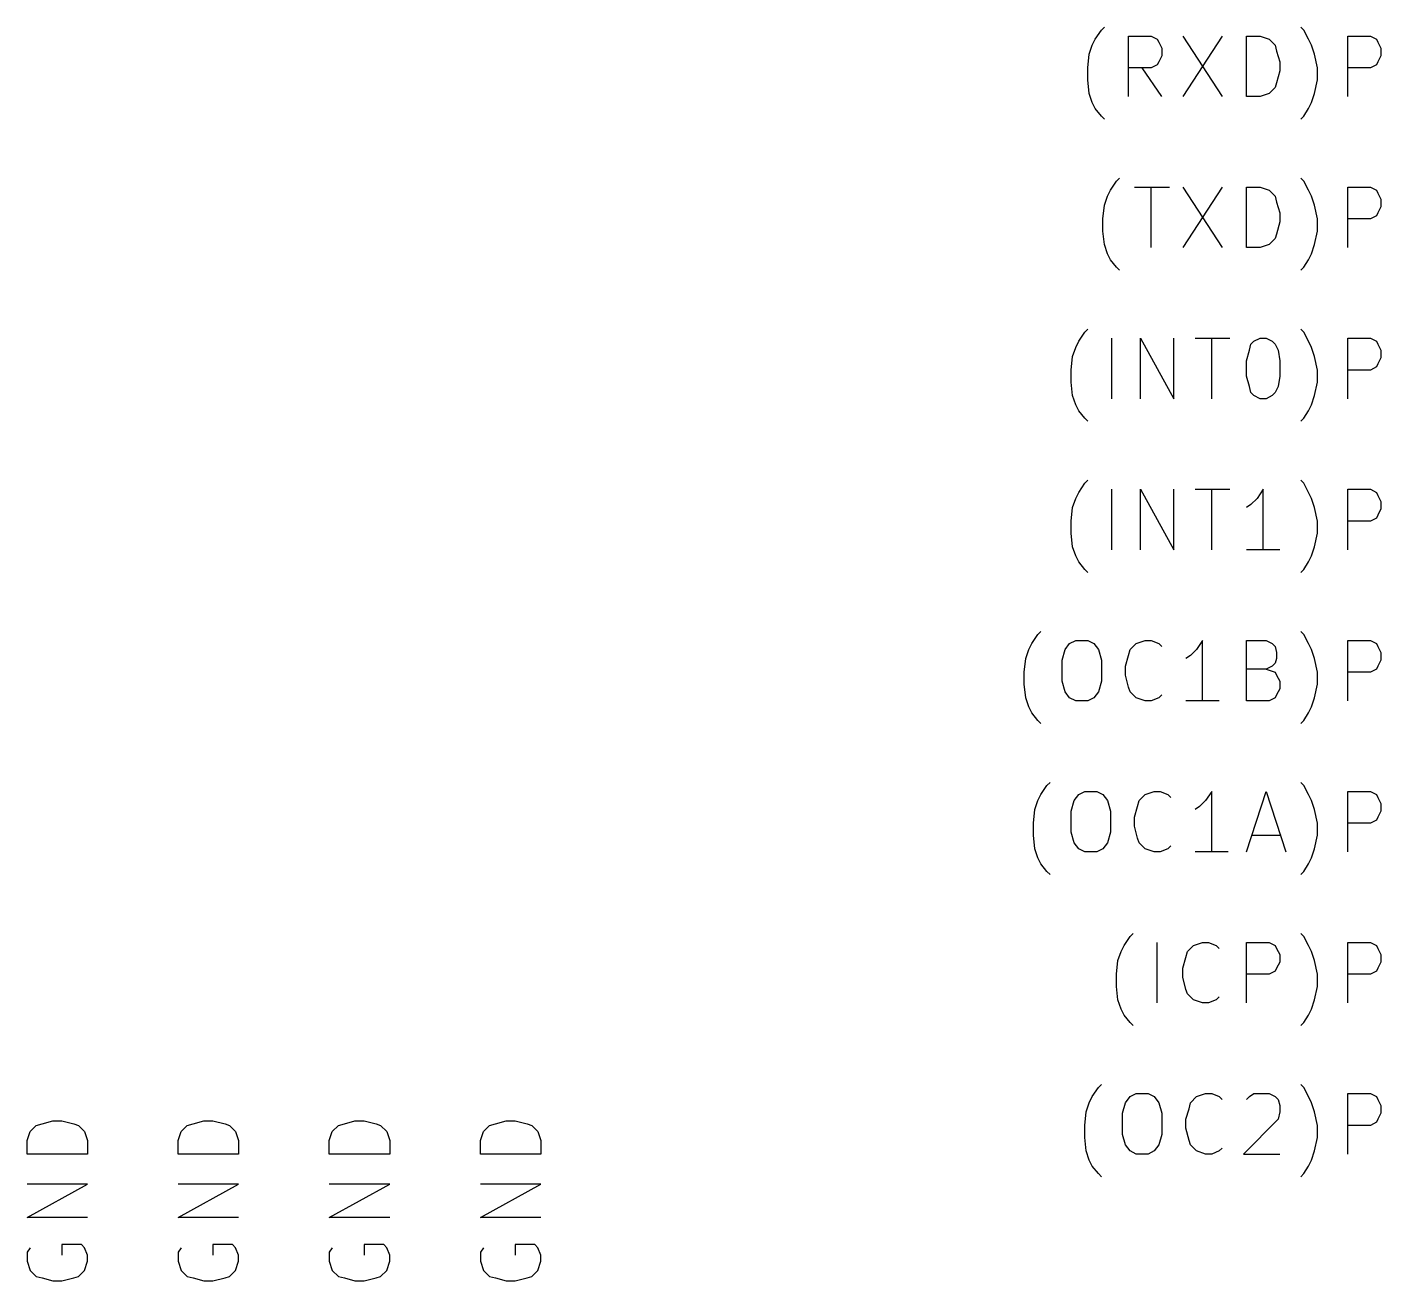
# Model space of a CAD drawing. Extents: x 10 to 287, y -200 to -10.
# Drawn here: x 120.09 to 142.85, y -147.37 to -126.29 of the extents above; entities that cross this region are included whole.
import ezdxf

# ---------------------------------------------------------------- set-up
doc = ezdxf.new("R2010")
doc.units = 0
doc.header["$MEASUREMENT"] = 0

msp = doc.modelspace()

# ---------------------------------------------------------------- linework, layer by layer
at = {"layer": 'Cyan 2'}
for p, q in [((138.151, -126.34), (138.201, -126.289)), ((141.554, -126.34), (141.503, -126.289)), ((137.998, -126.594), (138.049, -126.492)), ((138.049, -126.492), (138.151, -126.34)), ((138.608, -127.457), (138.608, -126.441)), ((138.608, -126.441), (138.989, -126.441)), ((138.989, -126.441), (139.09, -126.492)), ((139.09, -126.492), (139.116, -126.543)), ((139.522, -126.441), (140.183, -127.457)), ((140.183, -126.441), (139.522, -127.457)), ((140.589, -127.457), (140.589, -126.441)), ((140.589, -126.441), (140.818, -126.441)), ((140.818, -126.441), (140.97, -126.492)), ((140.97, -126.492), (141.072, -126.594)), ((141.63, -126.492), (141.554, -126.34)), ((141.681, -126.594), (141.63, -126.492)), ((142.291, -127.457), (142.291, -126.441)), ((142.291, -126.441), (142.672, -126.441)), ((142.672, -126.441), (142.773, -126.492)), ((142.773, -126.492), (142.799, -126.543)), ((137.922, -126.975), (137.947, -126.746)), ((137.947, -126.746), (137.998, -126.594)), ((139.116, -126.543), (139.167, -126.644)), ((139.167, -126.644), (139.167, -126.771)), ((141.072, -126.594), (141.097, -126.695)), ((141.097, -126.695), (141.148, -126.873)), ((141.732, -126.746), (141.681, -126.594)), ((141.783, -126.975), (141.732, -126.746)), ((142.799, -126.543), (142.85, -126.644)), ((142.85, -126.644), (142.85, -126.771)), ((137.922, -127.178), (137.922, -126.975)), ((138.989, -126.975), (138.608, -126.975)), ((139.167, -127.457), (138.836, -126.975)), ((139.09, -126.924), (138.989, -126.975)), ((139.116, -126.873), (139.09, -126.924)), ((139.167, -126.771), (139.116, -126.873)), ((141.148, -126.873), (141.148, -127.025)), ((141.783, -127.178), (141.783, -126.975)), ((142.672, -126.975), (142.291, -126.975)), ((142.773, -126.924), (142.672, -126.975)), ((142.799, -126.873), (142.773, -126.924)), ((142.85, -126.771), (142.799, -126.873)), ((137.947, -127.406), (137.922, -127.178)), ((141.148, -127.025), (141.097, -127.229)), ((141.732, -127.406), (141.783, -127.178)), ((137.998, -127.559), (137.947, -127.406)), ((140.97, -127.406), (140.818, -127.457)), ((141.072, -127.305), (140.97, -127.406)), ((141.097, -127.229), (141.072, -127.305)), ((141.681, -127.559), (141.732, -127.406)), ((138.049, -127.66), (137.998, -127.559)), ((138.151, -127.787), (138.049, -127.66)), ((140.818, -127.457), (140.589, -127.457)), ((141.554, -127.787), (141.63, -127.66)), ((141.63, -127.66), (141.681, -127.559)), ((138.201, -127.838), (138.151, -127.787)), ((141.503, -127.838), (141.554, -127.787)), ((138.252, -129.134), (138.303, -129.032)), ((138.303, -129.032), (138.405, -128.88)), ((138.405, -128.88), (138.455, -128.829)), ((138.709, -128.981), (139.294, -128.981)), ((138.989, -129.997), (138.989, -128.981)), ((139.522, -128.981), (140.183, -129.997)), ((140.183, -128.981), (139.522, -129.997)), ((140.589, -129.997), (140.589, -128.981)), ((140.589, -128.981), (140.818, -128.981)), ((140.818, -128.981), (140.97, -129.032)), ((140.97, -129.032), (141.072, -129.134)), ((141.554, -128.88), (141.503, -128.829)), ((141.63, -129.032), (141.554, -128.88)), ((141.681, -129.134), (141.63, -129.032)), ((142.291, -129.997), (142.291, -128.981)), ((142.291, -128.981), (142.672, -128.981)), ((142.672, -128.981), (142.773, -129.032)), ((142.773, -129.032), (142.799, -129.083)), ((138.201, -129.286), (138.252, -129.134)), ((141.072, -129.134), (141.097, -129.235)), ((141.097, -129.235), (141.148, -129.413)), ((141.732, -129.286), (141.681, -129.134)), ((142.799, -129.083), (142.85, -129.184)), ((142.85, -129.184), (142.85, -129.311)), ((138.176, -129.515), (138.201, -129.286)), ((141.148, -129.413), (141.148, -129.565)), ((141.783, -129.515), (141.732, -129.286)), ((142.773, -129.464), (142.672, -129.515)), ((142.799, -129.413), (142.773, -129.464)), ((142.85, -129.311), (142.799, -129.413)), ((138.176, -129.718), (138.176, -129.515)), ((138.201, -129.946), (138.176, -129.718)), ((141.148, -129.565), (141.097, -129.769)), ((141.732, -129.946), (141.783, -129.718)), ((141.783, -129.718), (141.783, -129.515)), ((142.672, -129.515), (142.291, -129.515)), ((138.252, -130.099), (138.201, -129.946)), ((140.97, -129.946), (140.818, -129.997)), ((141.072, -129.845), (140.97, -129.946)), ((141.097, -129.769), (141.072, -129.845)), ((141.681, -130.099), (141.732, -129.946)), ((138.303, -130.2), (138.252, -130.099)), ((140.818, -129.997), (140.589, -129.997)), ((141.63, -130.2), (141.681, -130.099)), ((138.405, -130.327), (138.303, -130.2)), ((138.455, -130.378), (138.405, -130.327)), ((141.503, -130.378), (141.554, -130.327)), ((141.554, -130.327), (141.63, -130.2)), ((137.77, -131.572), (137.871, -131.42)), ((137.871, -131.42), (137.922, -131.369)), ((138.328, -132.537), (138.328, -131.521)), ((138.811, -132.537), (138.811, -131.521)), ((138.811, -131.521), (139.37, -132.537)), ((139.37, -132.537), (139.37, -131.521)), ((139.725, -131.521), (140.31, -131.521)), ((140.005, -132.537), (140.005, -131.521)), ((140.716, -131.572), (140.818, -131.521)), ((140.818, -131.521), (140.919, -131.521)), ((140.919, -131.521), (141.021, -131.572)), ((141.554, -131.42), (141.503, -131.369)), ((141.63, -131.572), (141.554, -131.42)), ((142.291, -132.537), (142.291, -131.521)), ((142.291, -131.521), (142.672, -131.521)), ((142.672, -131.521), (142.773, -131.572)), ((137.668, -131.826), (137.719, -131.674)), ((137.719, -131.674), (137.77, -131.572)), ((140.589, -131.902), (140.64, -131.724)), ((140.64, -131.724), (140.665, -131.623)), ((140.665, -131.623), (140.716, -131.572)), ((141.021, -131.572), (141.072, -131.623)), ((141.072, -131.623), (141.122, -131.724)), ((141.122, -131.724), (141.148, -131.902)), ((141.681, -131.674), (141.63, -131.572)), ((141.732, -131.826), (141.681, -131.674)), ((142.773, -131.572), (142.799, -131.623)), ((142.799, -131.623), (142.85, -131.724)), ((142.85, -131.724), (142.85, -131.851)), ((137.643, -132.055), (137.668, -131.826)), ((140.589, -132.156), (140.589, -131.902)), ((141.148, -131.902), (141.148, -132.156)), ((141.783, -132.055), (141.732, -131.826)), ((142.799, -131.953), (142.773, -132.004)), ((142.85, -131.851), (142.799, -131.953)), ((137.643, -132.258), (137.643, -132.055)), ((140.64, -132.334), (140.589, -132.156)), ((141.148, -132.156), (141.122, -132.334)), ((141.783, -132.258), (141.783, -132.055)), ((142.672, -132.055), (142.291, -132.055)), ((142.773, -132.004), (142.672, -132.055)), ((137.668, -132.486), (137.643, -132.258)), ((140.665, -132.436), (140.64, -132.334)), ((140.716, -132.486), (140.665, -132.436)), ((141.072, -132.436), (141.021, -132.486)), ((141.122, -132.334), (141.072, -132.436)), ((141.732, -132.486), (141.783, -132.258)), ((137.719, -132.639), (137.668, -132.486)), ((137.77, -132.74), (137.719, -132.639)), ((140.818, -132.537), (140.716, -132.486)), ((140.919, -132.537), (140.818, -132.537)), ((141.021, -132.486), (140.919, -132.537)), ((141.63, -132.74), (141.681, -132.639)), ((141.681, -132.639), (141.732, -132.486)), ((137.871, -132.867), (137.77, -132.74)), ((137.922, -132.918), (137.871, -132.867)), ((141.503, -132.918), (141.554, -132.867)), ((141.554, -132.867), (141.63, -132.74)), ((137.77, -134.112), (137.871, -133.96)), ((137.871, -133.96), (137.922, -133.909)), ((141.554, -133.96), (141.503, -133.909)), ((141.63, -134.112), (141.554, -133.96)), ((137.668, -134.366), (137.719, -134.214)), ((137.719, -134.214), (137.77, -134.112)), ((138.328, -135.077), (138.328, -134.061)), ((138.811, -135.077), (138.811, -134.061)), ((138.811, -134.061), (139.37, -135.077)), ((139.37, -135.077), (139.37, -134.061)), ((139.725, -134.061), (140.31, -134.061)), ((140.005, -135.077), (140.005, -134.061)), ((140.767, -134.214), (140.665, -134.315)), ((140.868, -134.061), (140.767, -134.214)), ((140.868, -135.077), (140.868, -134.061)), ((141.681, -134.214), (141.63, -134.112)), ((141.732, -134.366), (141.681, -134.214)), ((142.291, -135.077), (142.291, -134.061)), ((142.291, -134.061), (142.672, -134.061)), ((142.672, -134.061), (142.773, -134.112)), ((142.773, -134.112), (142.799, -134.163)), ((142.799, -134.163), (142.85, -134.264)), ((142.85, -134.264), (142.85, -134.391)), ((137.643, -134.595), (137.668, -134.366)), ((140.665, -134.315), (140.589, -134.366)), ((141.783, -134.595), (141.732, -134.366)), ((142.799, -134.493), (142.773, -134.544)), ((142.85, -134.391), (142.799, -134.493)), ((137.643, -134.798), (137.643, -134.595)), ((141.783, -134.798), (141.783, -134.595)), ((142.672, -134.595), (142.291, -134.595)), ((142.773, -134.544), (142.672, -134.595)), ((137.668, -135.026), (137.643, -134.798)), ((141.732, -135.026), (141.783, -134.798)), ((137.719, -135.179), (137.668, -135.026)), ((137.77, -135.28), (137.719, -135.179)), ((141.148, -135.077), (140.589, -135.077)), ((141.63, -135.28), (141.681, -135.179)), ((141.681, -135.179), (141.732, -135.026)), ((137.871, -135.407), (137.77, -135.28)), ((137.922, -135.458), (137.871, -135.407)), ((141.503, -135.458), (141.554, -135.407)), ((141.554, -135.407), (141.63, -135.28)), ((136.982, -136.652), (137.084, -136.5)), ((137.084, -136.5), (137.135, -136.449)), ((141.554, -136.5), (141.503, -136.449)), ((141.63, -136.652), (141.554, -136.5)), ((136.881, -136.906), (136.931, -136.754)), ((136.931, -136.754), (136.982, -136.652)), ((137.49, -136.931), (137.541, -136.754)), ((137.541, -136.754), (137.617, -136.652)), ((137.617, -136.652), (137.719, -136.601)), ((137.719, -136.601), (137.922, -136.601)), ((137.922, -136.601), (138.024, -136.652)), ((138.024, -136.652), (138.1, -136.754)), ((138.1, -136.754), (138.151, -136.931)), ((138.608, -136.855), (138.633, -136.754)), ((138.633, -136.754), (138.735, -136.652)), ((138.735, -136.652), (138.887, -136.601)), ((138.887, -136.601), (138.989, -136.601)), ((138.989, -136.601), (139.116, -136.652)), ((139.116, -136.652), (139.167, -136.703)), ((139.751, -136.754), (139.649, -136.855)), ((139.852, -136.601), (139.751, -136.754)), ((139.852, -137.617), (139.852, -136.601)), ((140.589, -137.617), (140.589, -136.601)), ((140.589, -136.601), (140.919, -136.601)), ((140.919, -136.601), (141.021, -136.652)), ((141.021, -136.652), (141.072, -136.703)), ((141.072, -136.703), (141.097, -136.804)), ((141.681, -136.754), (141.63, -136.652)), ((141.732, -136.906), (141.681, -136.754)), ((142.291, -137.617), (142.291, -136.601)), ((142.291, -136.601), (142.672, -136.601)), ((142.672, -136.601), (142.773, -136.652)), ((142.773, -136.652), (142.799, -136.703)), ((142.799, -136.703), (142.85, -136.804)), ((136.855, -137.135), (136.881, -136.906)), ((137.49, -137.287), (137.49, -136.931)), ((138.151, -136.931), (138.151, -137.287)), ((138.557, -137.033), (138.608, -136.855)), ((139.649, -136.855), (139.573, -136.906)), ((141.072, -136.982), (141.021, -137.033)), ((141.097, -136.906), (141.072, -136.982)), ((141.097, -136.804), (141.097, -136.906)), ((141.783, -137.135), (141.732, -136.906)), ((142.85, -136.931), (142.799, -137.033)), ((142.85, -136.804), (142.85, -136.931)), ((136.855, -137.338), (136.855, -137.135)), ((138.557, -137.185), (138.557, -137.033)), ((138.608, -137.389), (138.557, -137.185)), ((140.919, -137.084), (140.589, -137.084)), ((141.021, -137.033), (140.919, -137.084)), ((140.919, -137.084), (141.072, -137.135)), ((141.072, -137.135), (141.097, -137.185)), ((141.097, -137.185), (141.148, -137.287)), ((141.783, -137.338), (141.783, -137.135)), ((142.672, -137.135), (142.291, -137.135)), ((142.773, -137.084), (142.672, -137.135)), ((142.799, -137.033), (142.773, -137.084)), ((136.881, -137.566), (136.855, -137.338)), ((137.541, -137.465), (137.49, -137.287)), ((138.151, -137.287), (138.1, -137.465)), ((138.633, -137.465), (138.608, -137.389)), ((141.148, -137.414), (141.097, -137.516)), ((141.148, -137.287), (141.148, -137.414)), ((141.732, -137.566), (141.783, -137.338)), ((136.931, -137.719), (136.881, -137.566)), ((137.617, -137.566), (137.541, -137.465)), ((137.719, -137.617), (137.617, -137.566)), ((137.922, -137.617), (137.719, -137.617)), ((138.024, -137.566), (137.922, -137.617)), ((138.1, -137.465), (138.024, -137.566)), ((138.735, -137.566), (138.633, -137.465)), ((138.887, -137.617), (138.735, -137.566)), ((138.989, -137.617), (138.887, -137.617)), ((139.116, -137.566), (138.989, -137.617)), ((139.167, -137.516), (139.116, -137.566)), ((140.132, -137.617), (139.573, -137.617)), ((140.97, -137.617), (140.589, -137.617)), ((141.072, -137.566), (140.97, -137.617)), ((141.097, -137.516), (141.072, -137.566)), ((141.681, -137.719), (141.732, -137.566)), ((136.982, -137.82), (136.931, -137.719)), ((137.084, -137.947), (136.982, -137.82)), ((141.554, -137.947), (141.63, -137.82)), ((141.63, -137.82), (141.681, -137.719)), ((137.135, -137.998), (137.084, -137.947)), ((141.503, -137.998), (141.554, -137.947)), ((137.135, -139.192), (137.236, -139.04)), ((137.236, -139.04), (137.287, -138.989)), ((141.554, -139.04), (141.503, -138.989)), ((141.63, -139.192), (141.554, -139.04)), ((137.084, -139.294), (137.135, -139.192)), ((137.693, -139.294), (137.77, -139.192)), ((137.77, -139.192), (137.871, -139.141)), ((137.871, -139.141), (138.074, -139.141)), ((138.074, -139.141), (138.176, -139.192)), ((138.176, -139.192), (138.252, -139.294)), ((138.786, -139.294), (138.887, -139.192)), ((138.887, -139.192), (139.04, -139.141)), ((139.04, -139.141), (139.141, -139.141)), ((139.141, -139.141), (139.268, -139.192)), ((139.268, -139.192), (139.319, -139.243)), ((140.005, -139.141), (139.903, -139.294)), ((140.005, -140.157), (140.005, -139.141)), ((140.589, -140.157), (140.919, -139.141)), ((140.919, -139.141), (141.249, -140.157)), ((141.681, -139.294), (141.63, -139.192)), ((142.291, -140.157), (142.291, -139.141)), ((142.291, -139.141), (142.672, -139.141)), ((142.672, -139.141), (142.773, -139.192)), ((142.773, -139.192), (142.799, -139.243)), ((142.799, -139.243), (142.85, -139.344)), ((137.008, -139.675), (137.033, -139.446)), ((137.033, -139.446), (137.084, -139.294)), ((137.643, -139.471), (137.693, -139.294)), ((137.643, -139.827), (137.643, -139.471)), ((138.252, -139.294), (138.303, -139.471)), ((138.303, -139.471), (138.303, -139.827)), ((138.709, -139.573), (138.76, -139.395)), ((138.76, -139.395), (138.786, -139.294)), ((139.802, -139.395), (139.725, -139.446)), ((139.903, -139.294), (139.802, -139.395)), ((141.732, -139.446), (141.681, -139.294)), ((141.783, -139.675), (141.732, -139.446)), ((142.85, -139.471), (142.799, -139.573)), ((142.85, -139.344), (142.85, -139.471)), ((137.008, -139.878), (137.008, -139.675)), ((138.709, -139.725), (138.709, -139.573)), ((138.76, -139.929), (138.709, -139.725)), ((141.783, -139.878), (141.783, -139.675)), ((142.672, -139.675), (142.291, -139.675)), ((142.773, -139.624), (142.672, -139.675)), ((142.799, -139.573), (142.773, -139.624)), ((137.033, -140.106), (137.008, -139.878)), ((137.693, -140.005), (137.643, -139.827)), ((138.303, -139.827), (138.252, -140.005)), ((138.786, -140.005), (138.76, -139.929)), ((140.691, -139.878), (141.173, -139.878)), ((141.732, -140.106), (141.783, -139.878)), ((137.084, -140.259), (137.033, -140.106)), ((137.77, -140.106), (137.693, -140.005)), ((137.871, -140.157), (137.77, -140.106)), ((138.074, -140.157), (137.871, -140.157)), ((138.176, -140.106), (138.074, -140.157)), ((138.252, -140.005), (138.176, -140.106)), ((138.887, -140.106), (138.786, -140.005)), ((139.04, -140.157), (138.887, -140.106)), ((139.141, -140.157), (139.04, -140.157)), ((139.268, -140.106), (139.141, -140.157)), ((139.319, -140.056), (139.268, -140.106)), ((140.284, -140.157), (139.725, -140.157)), ((141.681, -140.259), (141.732, -140.106)), ((137.135, -140.36), (137.084, -140.259)), ((137.236, -140.487), (137.135, -140.36)), ((141.554, -140.487), (141.63, -140.36)), ((141.63, -140.36), (141.681, -140.259)), ((137.287, -140.538), (137.236, -140.487)), ((141.503, -140.538), (141.554, -140.487)), ((138.633, -141.58), (138.684, -141.529)), ((141.554, -141.58), (141.503, -141.529)), ((138.481, -141.834), (138.532, -141.732)), ((138.532, -141.732), (138.633, -141.58)), ((139.09, -142.697), (139.09, -141.681)), ((139.598, -141.834), (139.7, -141.732)), ((139.7, -141.732), (139.852, -141.681)), ((139.852, -141.681), (139.954, -141.681)), ((139.954, -141.681), (140.081, -141.732)), ((140.081, -141.732), (140.132, -141.783)), ((140.589, -142.697), (140.589, -141.681)), ((140.589, -141.681), (140.97, -141.681)), ((140.97, -141.681), (141.072, -141.732)), ((141.072, -141.732), (141.097, -141.783)), ((141.097, -141.783), (141.148, -141.884)), ((141.63, -141.732), (141.554, -141.58)), ((141.681, -141.834), (141.63, -141.732)), ((142.291, -142.697), (142.291, -141.681)), ((142.291, -141.681), (142.672, -141.681)), ((142.672, -141.681), (142.773, -141.732)), ((142.773, -141.732), (142.799, -141.783)), ((142.799, -141.783), (142.85, -141.884)), ((138.405, -142.215), (138.43, -141.986)), ((138.43, -141.986), (138.481, -141.834)), ((139.522, -142.113), (139.573, -141.935)), ((139.573, -141.935), (139.598, -141.834)), ((141.148, -142.011), (141.097, -142.113)), ((141.148, -141.884), (141.148, -142.011)), ((141.732, -141.986), (141.681, -141.834)), ((141.783, -142.215), (141.732, -141.986)), ((142.85, -142.011), (142.799, -142.113)), ((142.85, -141.884), (142.85, -142.011)), ((138.405, -142.418), (138.405, -142.215)), ((139.522, -142.265), (139.522, -142.113)), ((140.97, -142.215), (140.589, -142.215)), ((141.072, -142.164), (140.97, -142.215)), ((141.097, -142.113), (141.072, -142.164)), ((141.783, -142.418), (141.783, -142.215)), ((142.672, -142.215), (142.291, -142.215)), ((142.773, -142.164), (142.672, -142.215)), ((142.799, -142.113), (142.773, -142.164)), ((138.43, -142.646), (138.405, -142.418)), ((139.573, -142.469), (139.522, -142.265)), ((139.598, -142.545), (139.573, -142.469)), ((141.732, -142.646), (141.783, -142.418)), ((138.481, -142.799), (138.43, -142.646)), ((139.7, -142.646), (139.598, -142.545)), ((139.852, -142.697), (139.7, -142.646)), ((139.954, -142.697), (139.852, -142.697)), ((140.081, -142.646), (139.954, -142.697)), ((140.132, -142.596), (140.081, -142.646)), ((141.681, -142.799), (141.732, -142.646)), ((138.532, -142.9), (138.481, -142.799)), ((138.633, -143.027), (138.532, -142.9)), ((141.554, -143.027), (141.63, -142.9)), ((141.63, -142.9), (141.681, -142.799)), ((138.684, -143.078), (138.633, -143.027)), ((141.503, -143.078), (141.554, -143.027)), ((137.947, -144.374), (137.998, -144.272)), ((137.998, -144.272), (138.1, -144.12)), ((138.1, -144.12), (138.151, -144.069)), ((138.557, -144.374), (138.633, -144.272)), ((138.633, -144.272), (138.735, -144.221)), ((138.735, -144.221), (138.938, -144.221)), ((138.938, -144.221), (139.04, -144.272)), ((139.04, -144.272), (139.116, -144.374)), ((139.649, -144.374), (139.751, -144.272)), ((139.751, -144.272), (139.903, -144.221)), ((139.903, -144.221), (140.005, -144.221)), ((140.005, -144.221), (140.132, -144.272)), ((140.132, -144.272), (140.183, -144.323)), ((140.589, -144.323), (140.64, -144.272)), ((140.64, -144.272), (140.716, -144.221)), ((140.716, -144.221), (140.97, -144.221)), ((140.97, -144.221), (141.072, -144.272)), ((141.072, -144.272), (141.122, -144.323)), ((141.554, -144.12), (141.503, -144.069)), ((141.63, -144.272), (141.554, -144.12)), ((141.681, -144.374), (141.63, -144.272)), ((142.291, -145.237), (142.291, -144.221)), ((142.291, -144.221), (142.672, -144.221)), ((142.672, -144.221), (142.773, -144.272)), ((142.773, -144.272), (142.799, -144.323)), ((137.897, -144.526), (137.947, -144.374)), ((138.506, -144.551), (138.557, -144.374)), ((139.116, -144.374), (139.167, -144.551)), ((139.573, -144.653), (139.624, -144.475)), ((139.624, -144.475), (139.649, -144.374)), ((141.122, -144.323), (141.148, -144.424)), ((141.148, -144.424), (141.148, -144.526)), ((141.732, -144.526), (141.681, -144.374)), ((142.799, -144.323), (142.85, -144.424)), ((142.85, -144.424), (142.85, -144.551)), ((120.244, -144.755), (120.345, -144.729)), ((120.345, -144.729), (120.523, -144.678)), ((120.523, -144.678), (120.675, -144.678)), ((120.675, -144.678), (120.879, -144.729)), ((120.879, -144.729), (120.955, -144.755)), ((122.784, -144.755), (122.885, -144.729)), ((122.885, -144.729), (123.063, -144.678)), ((123.063, -144.678), (123.215, -144.678)), ((123.215, -144.678), (123.419, -144.729)), ((123.419, -144.729), (123.495, -144.755)), ((125.324, -144.755), (125.425, -144.729)), ((125.425, -144.729), (125.603, -144.678)), ((125.603, -144.678), (125.755, -144.678)), ((125.755, -144.678), (125.959, -144.729)), ((125.959, -144.729), (126.035, -144.755)), ((127.864, -144.755), (127.965, -144.729)), ((127.965, -144.729), (128.143, -144.678)), ((128.143, -144.678), (128.295, -144.678)), ((128.295, -144.678), (128.499, -144.729)), ((128.499, -144.729), (128.575, -144.755)), ((137.871, -144.755), (137.897, -144.526)), ((138.506, -144.907), (138.506, -144.551)), ((139.167, -144.551), (139.167, -144.907)), ((139.573, -144.805), (139.573, -144.653)), ((141.122, -144.653), (140.538, -145.237)), ((141.148, -144.526), (141.122, -144.653)), ((141.783, -144.755), (141.732, -144.526)), ((142.773, -144.704), (142.672, -144.755)), ((142.799, -144.653), (142.773, -144.704)), ((142.85, -144.551), (142.799, -144.653)), ((120.091, -145.009), (120.142, -144.856)), ((120.142, -144.856), (120.244, -144.755)), ((120.955, -144.755), (121.056, -144.856)), ((121.056, -144.856), (121.107, -145.009)), ((122.631, -145.009), (122.682, -144.856)), ((122.682, -144.856), (122.784, -144.755)), ((123.495, -144.755), (123.596, -144.856)), ((123.596, -144.856), (123.647, -145.009)), ((125.171, -145.009), (125.222, -144.856)), ((125.222, -144.856), (125.324, -144.755)), ((126.035, -144.755), (126.136, -144.856)), ((126.136, -144.856), (126.187, -145.009)), ((127.711, -145.009), (127.762, -144.856)), ((127.762, -144.856), (127.864, -144.755)), ((128.575, -144.755), (128.676, -144.856)), ((128.676, -144.856), (128.727, -145.009)), ((137.871, -144.958), (137.871, -144.755)), ((137.897, -145.186), (137.871, -144.958)), ((138.557, -145.085), (138.506, -144.907)), ((139.167, -144.907), (139.116, -145.085)), ((139.624, -145.009), (139.573, -144.805)), ((141.732, -145.186), (141.783, -144.958)), ((141.783, -144.958), (141.783, -144.755)), ((142.672, -144.755), (142.291, -144.755)), ((120.091, -145.237), (120.091, -145.009)), ((121.107, -145.009), (121.107, -145.237)), ((122.631, -145.237), (122.631, -145.009)), ((123.647, -145.009), (123.647, -145.237)), ((125.171, -145.237), (125.171, -145.009)), ((126.187, -145.009), (126.187, -145.237)), ((127.711, -145.237), (127.711, -145.009)), ((128.727, -145.009), (128.727, -145.237)), ((137.947, -145.339), (137.897, -145.186)), ((138.633, -145.186), (138.557, -145.085)), ((138.735, -145.237), (138.633, -145.186)), ((139.04, -145.186), (138.938, -145.237)), ((139.116, -145.085), (139.04, -145.186)), ((139.649, -145.085), (139.624, -145.009)), ((139.751, -145.186), (139.649, -145.085)), ((139.903, -145.237), (139.751, -145.186)), ((140.132, -145.186), (140.005, -145.237)), ((140.183, -145.136), (140.132, -145.186)), ((141.681, -145.339), (141.732, -145.186)), ((121.107, -145.237), (120.091, -145.237)), ((123.647, -145.237), (122.631, -145.237)), ((126.187, -145.237), (125.171, -145.237)), ((128.727, -145.237), (127.711, -145.237)), ((137.998, -145.44), (137.947, -145.339)), ((138.938, -145.237), (138.735, -145.237)), ((140.005, -145.237), (139.903, -145.237)), ((140.538, -145.237), (141.148, -145.237)), ((141.63, -145.44), (141.681, -145.339)), ((138.1, -145.567), (137.998, -145.44)), ((138.151, -145.618), (138.1, -145.567)), ((141.503, -145.618), (141.554, -145.567)), ((141.554, -145.567), (141.63, -145.44)), ((120.091, -146.304), (121.107, -145.745)), ((121.107, -145.745), (120.091, -145.745)), ((122.631, -146.304), (123.647, -145.745)), ((123.647, -145.745), (122.631, -145.745)), ((125.171, -146.304), (126.187, -145.745)), ((126.187, -145.745), (125.171, -145.745)), ((127.711, -146.304), (128.727, -145.745)), ((128.727, -145.745), (127.711, -145.745)), ((121.107, -146.304), (120.091, -146.304)), ((123.647, -146.304), (122.631, -146.304)), ((126.187, -146.304), (125.171, -146.304)), ((128.727, -146.304), (127.711, -146.304)), ((121.006, -146.761), (120.675, -146.761)), ((120.675, -146.761), (120.675, -146.939)), ((121.056, -146.812), (121.006, -146.761)), ((123.546, -146.761), (123.215, -146.761)), ((123.215, -146.761), (123.215, -146.939)), ((123.596, -146.812), (123.546, -146.761)), ((126.086, -146.761), (125.755, -146.761)), ((125.755, -146.761), (125.755, -146.939)), ((126.136, -146.812), (126.086, -146.761)), ((128.626, -146.761), (128.295, -146.761)), ((128.295, -146.761), (128.295, -146.939)), ((128.676, -146.812), (128.626, -146.761)), ((120.142, -146.812), (120.091, -146.888)), ((120.091, -146.888), (120.091, -147.041)), ((121.107, -146.939), (121.056, -146.812)), ((121.107, -147.041), (121.107, -146.939)), ((122.682, -146.812), (122.631, -146.888)), ((122.631, -146.888), (122.631, -147.041)), ((123.647, -146.939), (123.596, -146.812)), ((123.647, -147.041), (123.647, -146.939)), ((125.222, -146.812), (125.171, -146.888)), ((125.171, -146.888), (125.171, -147.041)), ((126.187, -146.939), (126.136, -146.812)), ((126.187, -147.041), (126.187, -146.939)), ((127.762, -146.812), (127.711, -146.888)), ((127.711, -146.888), (127.711, -147.041)), ((128.727, -146.939), (128.676, -146.812)), ((128.727, -147.041), (128.727, -146.939)), ((120.091, -147.041), (120.142, -147.193)), ((120.142, -147.193), (120.244, -147.295)), ((120.955, -147.295), (121.056, -147.193)), ((121.056, -147.193), (121.107, -147.041)), ((122.631, -147.041), (122.682, -147.193)), ((122.682, -147.193), (122.784, -147.295)), ((123.495, -147.295), (123.596, -147.193)), ((123.596, -147.193), (123.647, -147.041)), ((125.171, -147.041), (125.222, -147.193)), ((125.222, -147.193), (125.324, -147.295)), ((126.035, -147.295), (126.136, -147.193)), ((126.136, -147.193), (126.187, -147.041)), ((127.711, -147.041), (127.762, -147.193)), ((127.762, -147.193), (127.864, -147.295)), ((128.575, -147.295), (128.676, -147.193)), ((128.676, -147.193), (128.727, -147.041)), ((120.244, -147.295), (120.345, -147.32)), ((120.345, -147.32), (120.523, -147.371)), ((120.523, -147.371), (120.675, -147.371)), ((120.675, -147.371), (120.879, -147.32)), ((120.879, -147.32), (120.955, -147.295)), ((122.784, -147.295), (122.885, -147.32)), ((122.885, -147.32), (123.063, -147.371)), ((123.063, -147.371), (123.215, -147.371)), ((123.215, -147.371), (123.419, -147.32)), ((123.419, -147.32), (123.495, -147.295)), ((125.324, -147.295), (125.425, -147.32)), ((125.425, -147.32), (125.603, -147.371)), ((125.603, -147.371), (125.755, -147.371)), ((125.755, -147.371), (125.959, -147.32)), ((125.959, -147.32), (126.035, -147.295)), ((127.864, -147.295), (127.965, -147.32)), ((127.965, -147.32), (128.143, -147.371)), ((128.143, -147.371), (128.295, -147.371)), ((128.295, -147.371), (128.499, -147.32)), ((128.499, -147.32), (128.575, -147.295))]:
    msp.add_line(p, q, dxfattribs=at)

doc.saveas('drawing.dxf')
